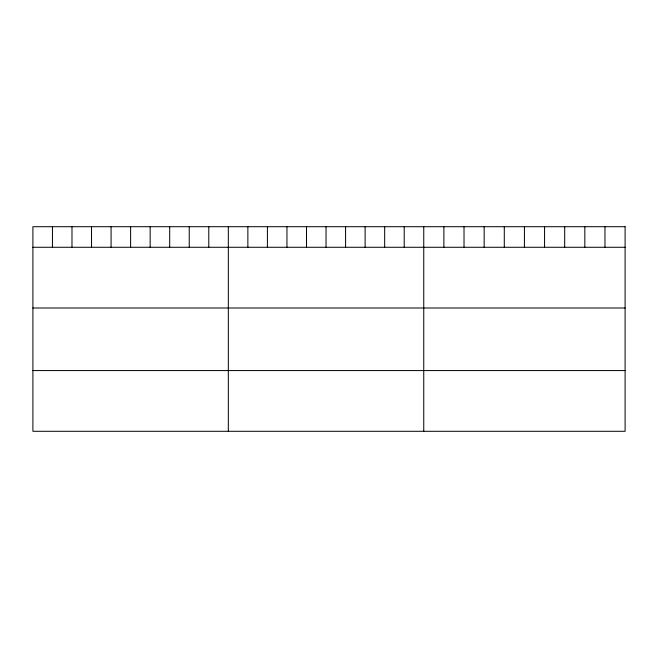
<?xml version="1.0" encoding="UTF-8"?>
<svg xmlns="http://www.w3.org/2000/svg" width="658" height="658" viewBox="0 0 658 658"><rect width="100%" height="100%" fill="white"/><g stroke="black" fill="none" stroke-linecap="round" stroke-linejoin="round"><path stroke-width="0.99" d="M32.9 247.276L625.1 247.276M32.9 308.002L625.1 308.002M32.9 370.569L625.1 370.569M604.965 226.706L604.965 247.276M584.83 226.706L584.83 247.276M564.696 226.706L564.696 247.276M544.561 226.706L544.561 247.276M524.426 226.706L524.426 247.276M504.291 226.706L504.291 247.276M484.156 226.706L484.156 247.276M464.022 226.706L464.022 247.276M443.887 226.706L443.887 247.276M423.752 226.706L423.752 431.294M404.209 226.706L404.209 247.276M384.667 226.706L384.667 247.276M365.124 226.706L365.124 247.276M345.582 226.706L345.582 247.276M326.039 226.706L326.039 247.276M306.496 226.706L306.496 247.276M286.954 226.706L286.954 247.276M267.411 226.706L267.411 247.276M247.869 226.706L247.869 247.276M228.326 226.706L228.326 431.294M208.783 226.706L208.783 247.276M189.241 226.706L189.241 247.276M169.698 226.706L169.698 247.276M150.156 226.706L150.156 247.276M130.613 226.706L130.613 247.276M111.07 226.706L111.07 247.276M91.528 226.706L91.528 247.276M71.985 226.706L71.985 247.276M52.443 226.706L52.443 247.276M625.1 226.706L32.9 226.706L32.9 431.294L625.1 431.294L625.1 226.706"/></g></svg>
